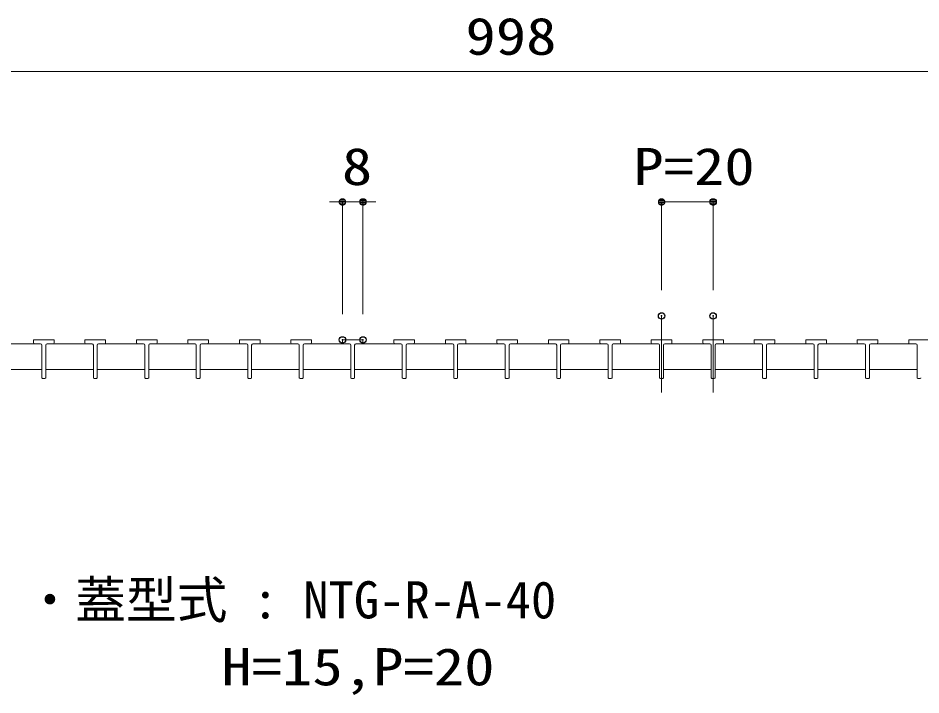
# Model space of a CAD drawing. Units: millimetres on the paper. Extents: x -216 to 216, y -153 to 153.
# Drawn here: x -74.7 to -4.5, y -80.8 to -28.2 of the extents above; entities that cross this region are included whole.
import ezdxf
from ezdxf.enums import TextEntityAlignment as Align

# ---------------------------------------------------------------- set-up
doc = ezdxf.new("R2010")
doc.units = ezdxf.units.MM
doc.header["$PDMODE"] = 32
doc.header["$PDSIZE"] = 0.5
doc.linetypes.add('CHAIN2', pattern=[12, 9, -1, 1, -1])
doc.layers.add('0-1_文字', color=7, linetype='Continuous')
doc.layers.add('0-4_Defpoints', color=7, linetype='Continuous')
for name, color, linetype, lineweight in [('0-2_寸法', 4, 'Continuous', 9), ('0-3_0', 7, 'Continuous', 9), ('0-5_蓋', 3, 'Continuous', 9), ('0-6_中心線', 4, 'CHAIN2', 9)]:
    doc.layers.add(name, color=color, linetype=linetype, lineweight=lineweight)
doc.styles.add('ＭＳ ゴシック', font='')
doc.styles.get('ＭＳ ゴシック').set_extended_font_data('MS Gothic')

# ---------------------------------------------------------------- blocks, each defined once
blk = doc.blocks.new('_Dot')
at = {"layer": '0-3_0'}
for p, q in [((-0.5, 0), (-1, 0)), ((0.489, 0.1), (-0.489, 0.1)), ((0.399, 0.3), (-0.399, 0.3)), ((0.458, -0.199), (-0.458, -0.199)), ((0.3, -0.399), (-0.3, -0.399))]:
    blk.add_line(p, q, dxfattribs=at)
for points in [[(0.5, 0), (0.496, 0.063), (0.484, 0.124), (0.465, 0.184), (0.438, 0.241), (0.405, 0.294), (0.364, 0.342), (0.319, 0.385), (0.268, 0.422), (0.213, 0.452), (0.155, 0.476), (0.094, 0.491), (0.031, 0.499), (-0.031, 0.499), (-0.094, 0.491), (-0.155, 0.476), (-0.213, 0.452), (-0.268, 0.422), (-0.319, 0.385), (-0.364, 0.342), (-0.405, 0.294), (-0.438, 0.241), (-0.465, 0.184), (-0.484, 0.124), (-0.496, 0.063), (-0.5, 0), (0, 0)], [(-0.5, 0), (-0.496, -0.063), (-0.484, -0.124), (-0.465, -0.184), (-0.438, -0.241), (-0.405, -0.294), (-0.364, -0.342), (-0.319, -0.385), (-0.268, -0.422), (-0.213, -0.452), (-0.155, -0.476), (-0.094, -0.491), (-0.031, -0.499), (0.031, -0.499), (0.094, -0.491), (0.155, -0.476), (0.213, -0.452), (0.268, -0.422), (0.319, -0.385), (0.364, -0.342), (0.405, -0.294), (0.438, -0.241), (0.465, -0.184), (0.484, -0.124), (0.496, -0.063), (0.5, 0), (0, 0)]]:
    blk.add_lwpolyline(points, close=True, dxfattribs=at)

msp = doc.modelspace()

# ---------------------------------------------------------------- linework, layer by layer
at = {"layer": '0-2_寸法'}
for p, q in [((-135.952, -32.377), (62.648, -32.377)), ((-49.952, -42.498), (-50.452, -42.498)), ((-49.452, -51.219), (-49.452, -42.498)), ((-49.452, -42.498), (-47.852, -42.498)), ((-47.852, -51.219), (-47.852, -42.498)), ((-47.352, -42.498), (-46.852, -42.498)), ((-24.652, -49.359), (-24.652, -42.498)), ((-24.152, -42.498), (-21.152, -42.498)), ((-20.652, -49.359), (-20.652, -42.498))]:
    msp.add_line(p, q, dxfattribs=at)
at = {"layer": '0-4_Defpoints'}
for p in [(-47.852, -42.498), (-20.652, -42.498), (-24.652, -51.359), (-20.652, -51.359), (-49.452, -53.219), (-47.852, -53.219)]:
    msp.add_point(p, dxfattribs=at)
at = {"layer": '0-5_蓋'}
for p, q in [((-73.452, -53.219), (-71.852, -53.219)), ((-73.452, -53.459), (-73.452, -53.219)), ((-71.852, -53.459), (-71.852, -53.219)), ((-69.452, -53.219), (-67.852, -53.219)), ((-69.452, -53.459), (-69.452, -53.219)), ((-67.852, -53.459), (-67.852, -53.219)), ((-65.452, -53.219), (-63.852, -53.219)), ((-65.452, -53.459), (-65.452, -53.219)), ((-63.852, -53.459), (-63.852, -53.219)), ((-61.452, -53.219), (-59.852, -53.219)), ((-61.452, -53.459), (-61.452, -53.219)), ((-59.852, -53.459), (-59.852, -53.219)), ((-57.452, -53.219), (-55.852, -53.219)), ((-57.452, -53.459), (-57.452, -53.219)), ((-55.852, -53.459), (-55.852, -53.219)), ((-53.452, -53.219), (-51.852, -53.219)), ((-53.452, -53.459), (-53.452, -53.219)), ((-51.852, -53.459), (-51.852, -53.219)), ((-49.452, -53.219), (-47.852, -53.219)), ((-49.452, -53.459), (-49.452, -53.219)), ((-47.852, -53.459), (-47.852, -53.219)), ((-45.452, -53.219), (-43.852, -53.219)), ((-45.452, -53.459), (-45.452, -53.219)), ((-43.852, -53.459), (-43.852, -53.219)), ((-41.452, -53.219), (-39.852, -53.219)), ((-41.452, -53.459), (-41.452, -53.219)), ((-39.852, -53.459), (-39.852, -53.219)), ((-37.452, -53.219), (-35.852, -53.219)), ((-37.452, -53.459), (-37.452, -53.219)), ((-35.852, -53.459), (-35.852, -53.219)), ((-33.452, -53.219), (-31.852, -53.219)), ((-33.452, -53.459), (-33.452, -53.219)), ((-31.852, -53.459), (-31.852, -53.219)), ((-29.452, -53.219), (-27.852, -53.219)), ((-29.452, -53.459), (-29.452, -53.219)), ((-27.852, -53.459), (-27.852, -53.219)), ((-25.452, -53.219), (-23.852, -53.219)), ((-25.452, -53.459), (-25.452, -53.219)), ((-23.852, -53.459), (-23.852, -53.219)), ((-21.452, -53.219), (-19.852, -53.219)), ((-21.452, -53.459), (-21.452, -53.219)), ((-19.852, -53.459), (-19.852, -53.219)), ((-17.452, -53.219), (-15.852, -53.219)), ((-17.452, -53.459), (-17.452, -53.219)), ((-15.852, -53.459), (-15.852, -53.219)), ((-13.452, -53.219), (-11.852, -53.219)), ((-13.452, -53.459), (-13.452, -53.219)), ((-11.852, -53.459), (-11.852, -53.219)), ((-9.452, -53.219), (-7.852, -53.219)), ((-9.452, -53.459), (-9.452, -53.219)), ((-7.852, -53.459), (-7.852, -53.219)), ((-5.452, -53.219), (-3.852, -53.219)), ((-5.452, -53.459), (-5.452, -53.219)), ((-76.402, -53.519), (-72.902, -53.519)), ((-72.902, -53.519), (-73.392, -53.519)), ((-72.802, -56.159), (-72.802, -53.619)), ((-72.502, -56.159), (-72.502, -53.619)), ((-72.402, -53.519), (-71.912, -53.519)), ((-72.402, -53.519), (-68.902, -53.519)), ((-68.902, -53.519), (-69.392, -53.519)), ((-68.802, -56.159), (-68.802, -53.619)), ((-68.502, -56.159), (-68.502, -53.619)), ((-68.402, -53.519), (-67.912, -53.519)), ((-68.402, -53.519), (-64.902, -53.519)), ((-64.902, -53.519), (-65.392, -53.519)), ((-64.802, -56.159), (-64.802, -53.619)), ((-64.502, -56.159), (-64.502, -53.619)), ((-64.402, -53.519), (-63.912, -53.519)), ((-64.402, -53.519), (-60.902, -53.519)), ((-60.902, -53.519), (-61.392, -53.519)), ((-60.802, -56.159), (-60.802, -53.619)), ((-60.502, -56.159), (-60.502, -53.619)), ((-60.402, -53.519), (-59.912, -53.519)), ((-60.402, -53.519), (-56.902, -53.519)), ((-56.902, -53.519), (-57.392, -53.519)), ((-56.802, -56.159), (-56.802, -53.619)), ((-56.502, -56.159), (-56.502, -53.619)), ((-56.402, -53.519), (-55.912, -53.519)), ((-56.402, -53.519), (-52.902, -53.519)), ((-52.902, -53.519), (-53.392, -53.519)), ((-52.802, -56.159), (-52.802, -53.619)), ((-52.502, -56.159), (-52.502, -53.619)), ((-52.402, -53.519), (-51.912, -53.519)), ((-52.402, -53.519), (-48.902, -53.519)), ((-48.902, -53.519), (-49.392, -53.519)), ((-48.802, -56.159), (-48.802, -53.619)), ((-48.502, -56.159), (-48.502, -53.619)), ((-48.402, -53.519), (-47.912, -53.519)), ((-48.402, -53.519), (-44.902, -53.519)), ((-44.902, -53.519), (-45.392, -53.519)), ((-44.802, -56.159), (-44.802, -53.619)), ((-44.502, -56.159), (-44.502, -53.619)), ((-44.402, -53.519), (-43.912, -53.519)), ((-44.402, -53.519), (-40.902, -53.519)), ((-40.902, -53.519), (-41.392, -53.519)), ((-40.802, -56.159), (-40.802, -53.619)), ((-40.502, -56.159), (-40.502, -53.619)), ((-40.402, -53.519), (-39.912, -53.519)), ((-40.402, -53.519), (-36.902, -53.519)), ((-36.902, -53.519), (-37.392, -53.519)), ((-36.802, -56.159), (-36.802, -53.619)), ((-36.502, -56.159), (-36.502, -53.619)), ((-36.402, -53.519), (-35.912, -53.519)), ((-36.402, -53.519), (-32.902, -53.519)), ((-32.902, -53.519), (-33.392, -53.519)), ((-32.802, -56.159), (-32.802, -53.619)), ((-32.502, -56.159), (-32.502, -53.619)), ((-32.402, -53.519), (-31.912, -53.519)), ((-32.402, -53.519), (-28.902, -53.519)), ((-28.902, -53.519), (-29.392, -53.519)), ((-28.802, -56.159), (-28.802, -53.619)), ((-28.502, -56.159), (-28.502, -53.619)), ((-28.402, -53.519), (-27.912, -53.519)), ((-28.402, -53.519), (-24.902, -53.519)), ((-24.902, -53.519), (-25.392, -53.519)), ((-24.802, -56.159), (-24.802, -53.619)), ((-24.502, -56.159), (-24.502, -53.619)), ((-24.402, -53.519), (-23.912, -53.519)), ((-24.402, -53.519), (-20.902, -53.519)), ((-20.902, -53.519), (-21.392, -53.519)), ((-20.802, -56.159), (-20.802, -53.619)), ((-20.502, -56.159), (-20.502, -53.619)), ((-20.402, -53.519), (-19.912, -53.519)), ((-20.402, -53.519), (-16.902, -53.519)), ((-16.902, -53.519), (-17.392, -53.519)), ((-16.802, -56.159), (-16.802, -53.619)), ((-16.502, -56.159), (-16.502, -53.619)), ((-16.402, -53.519), (-15.912, -53.519)), ((-16.402, -53.519), (-12.902, -53.519)), ((-12.902, -53.519), (-13.392, -53.519)), ((-12.802, -56.159), (-12.802, -53.619)), ((-12.502, -56.159), (-12.502, -53.619)), ((-12.402, -53.519), (-11.912, -53.519)), ((-12.402, -53.519), (-8.902, -53.519)), ((-8.902, -53.519), (-9.392, -53.519)), ((-8.802, -56.159), (-8.802, -53.619)), ((-8.502, -56.159), (-8.502, -53.619)), ((-8.402, -53.519), (-7.912, -53.519)), ((-8.402, -53.519), (-4.902, -53.519)), ((-4.902, -53.519), (-5.392, -53.519)), ((-4.802, -56.159), (-4.802, -53.619)), ((-76.502, -55.519), (-72.802, -55.519)), ((-72.502, -55.519), (-68.802, -55.519)), ((-68.502, -55.519), (-64.802, -55.519)), ((-64.502, -55.519), (-60.802, -55.519)), ((-60.502, -55.519), (-56.802, -55.519)), ((-56.502, -55.519), (-52.802, -55.519)), ((-52.502, -55.519), (-48.802, -55.519)), ((-48.502, -55.519), (-44.802, -55.519)), ((-44.502, -55.519), (-40.802, -55.519)), ((-40.502, -55.519), (-36.802, -55.519)), ((-36.502, -55.519), (-32.802, -55.519)), ((-32.502, -55.519), (-28.802, -55.519)), ((-28.502, -55.519), (-24.802, -55.519)), ((-24.502, -55.519), (-20.802, -55.519)), ((-20.502, -55.519), (-16.802, -55.519)), ((-16.502, -55.519), (-12.802, -55.519)), ((-12.502, -55.519), (-8.802, -55.519)), ((-8.502, -55.519), (-4.802, -55.519)), ((-72.562, -56.219), (-72.742, -56.219)), ((-68.562, -56.219), (-68.742, -56.219)), ((-64.562, -56.219), (-64.742, -56.219)), ((-60.562, -56.219), (-60.742, -56.219)), ((-56.562, -56.219), (-56.742, -56.219)), ((-52.562, -56.219), (-52.742, -56.219)), ((-48.562, -56.219), (-48.742, -56.219)), ((-44.562, -56.219), (-44.742, -56.219)), ((-40.562, -56.219), (-40.742, -56.219)), ((-36.562, -56.219), (-36.742, -56.219)), ((-32.562, -56.219), (-32.742, -56.219)), ((-28.562, -56.219), (-28.742, -56.219)), ((-24.562, -56.219), (-24.742, -56.219)), ((-20.562, -56.219), (-20.742, -56.219)), ((-16.562, -56.219), (-16.742, -56.219)), ((-12.562, -56.219), (-12.742, -56.219)), ((-8.562, -56.219), (-8.742, -56.219)), ((-4.562, -56.219), (-4.742, -56.219))]:
    msp.add_line(p, q, dxfattribs=at)
for centre, radius, start, end in [((-73.392, -53.459), 0.06, 180, 270), ((-72.902, -53.619), 0.1, 0, 90), ((-72.402, -53.619), 0.1, 90, 180), ((-71.912, -53.459), 0.06, 270, 0), ((-69.392, -53.459), 0.06, 180, 270), ((-68.902, -53.619), 0.1, 0, 90), ((-68.402, -53.619), 0.1, 90, 180), ((-67.912, -53.459), 0.06, 270, 0), ((-65.392, -53.459), 0.06, 180, 270), ((-64.902, -53.619), 0.1, 0, 90), ((-64.402, -53.619), 0.1, 90, 180), ((-63.912, -53.459), 0.06, 270, 0), ((-61.392, -53.459), 0.06, 180, 270), ((-60.902, -53.619), 0.1, 0, 90), ((-60.402, -53.619), 0.1, 90, 180), ((-59.912, -53.459), 0.06, 270, 0), ((-57.392, -53.459), 0.06, 180, 270), ((-56.902, -53.619), 0.1, 0, 90), ((-56.402, -53.619), 0.1, 90, 180), ((-55.912, -53.459), 0.06, 270, 0), ((-53.392, -53.459), 0.06, 180, 270), ((-52.902, -53.619), 0.1, 0, 90), ((-52.402, -53.619), 0.1, 90, 180), ((-51.912, -53.459), 0.06, 270, 0), ((-49.392, -53.459), 0.06, 180, 270), ((-48.902, -53.619), 0.1, 0, 90), ((-48.402, -53.619), 0.1, 90, 180), ((-47.912, -53.459), 0.06, 270, 0), ((-45.392, -53.459), 0.06, 180, 270), ((-44.902, -53.619), 0.1, 0, 90), ((-44.402, -53.619), 0.1, 90, 180), ((-43.912, -53.459), 0.06, 270, 0), ((-41.392, -53.459), 0.06, 180, 270), ((-40.902, -53.619), 0.1, 0, 90), ((-40.402, -53.619), 0.1, 90, 180), ((-39.912, -53.459), 0.06, 270, 0), ((-37.392, -53.459), 0.06, 180, 270), ((-36.902, -53.619), 0.1, 0, 90), ((-36.402, -53.619), 0.1, 90, 180), ((-35.912, -53.459), 0.06, 270, 0), ((-33.392, -53.459), 0.06, 180, 270), ((-32.902, -53.619), 0.1, 0, 90), ((-32.402, -53.619), 0.1, 90, 180), ((-31.912, -53.459), 0.06, 270, 0), ((-29.392, -53.459), 0.06, 180, 270), ((-28.902, -53.619), 0.1, 0, 90), ((-28.402, -53.619), 0.1, 90, 180), ((-27.912, -53.459), 0.06, 270, 0), ((-25.392, -53.459), 0.06, 180, 270), ((-24.902, -53.619), 0.1, 0, 90), ((-24.402, -53.619), 0.1, 90, 180), ((-23.912, -53.459), 0.06, 270, 0), ((-21.392, -53.459), 0.06, 180, 270), ((-20.902, -53.619), 0.1, 0, 90), ((-20.402, -53.619), 0.1, 90, 180), ((-19.912, -53.459), 0.06, 270, 0), ((-17.392, -53.459), 0.06, 180, 270), ((-16.902, -53.619), 0.1, 0, 90), ((-16.402, -53.619), 0.1, 90, 180), ((-15.912, -53.459), 0.06, 270, 0), ((-13.392, -53.459), 0.06, 180, 270), ((-12.902, -53.619), 0.1, 0, 90), ((-12.402, -53.619), 0.1, 90, 180), ((-11.912, -53.459), 0.06, 270, 0), ((-9.392, -53.459), 0.06, 180, 270), ((-8.902, -53.619), 0.1, 0, 90), ((-8.402, -53.619), 0.1, 90, 180), ((-7.912, -53.459), 0.06, 270, 0), ((-5.392, -53.459), 0.06, 180, 270), ((-4.902, -53.619), 0.1, 0, 90), ((-72.742, -56.159), 0.06, 180, 270), ((-72.562, -56.159), 0.06, 270, 0), ((-68.742, -56.159), 0.06, 180, 270), ((-68.562, -56.159), 0.06, 270, 0), ((-64.742, -56.159), 0.06, 180, 270), ((-64.562, -56.159), 0.06, 270, 0), ((-60.742, -56.159), 0.06, 180, 270), ((-60.562, -56.159), 0.06, 270, 0), ((-56.742, -56.159), 0.06, 180, 270), ((-56.562, -56.159), 0.06, 270, 0), ((-52.742, -56.159), 0.06, 180, 270), ((-52.562, -56.159), 0.06, 270, 0), ((-48.742, -56.159), 0.06, 180, 270), ((-48.562, -56.159), 0.06, 270, 0), ((-44.742, -56.159), 0.06, 180, 270), ((-44.562, -56.159), 0.06, 270, 0), ((-40.742, -56.159), 0.06, 180, 270), ((-40.562, -56.159), 0.06, 270, 0), ((-36.742, -56.159), 0.06, 180, 270), ((-36.562, -56.159), 0.06, 270, 0), ((-32.742, -56.159), 0.06, 180, 270), ((-32.562, -56.159), 0.06, 270, 0), ((-28.742, -56.159), 0.06, 180, 270), ((-28.562, -56.159), 0.06, 270, 0), ((-24.742, -56.159), 0.06, 180, 270), ((-24.562, -56.159), 0.06, 270, 0), ((-20.742, -56.159), 0.06, 180, 270), ((-20.562, -56.159), 0.06, 270, 0), ((-16.742, -56.159), 0.06, 180, 270), ((-16.562, -56.159), 0.06, 270, 0), ((-12.742, -56.159), 0.06, 180, 270), ((-12.562, -56.159), 0.06, 270, 0), ((-8.742, -56.159), 0.06, 180, 270), ((-8.562, -56.159), 0.06, 270, 0), ((-4.742, -56.159), 0.06, 180, 270), ((-4.562, -56.159), 0.06, 270, 0)]:
    msp.add_arc(centre, radius, start, end, dxfattribs=at)
at = {"layer": '0-6_中心線'}
for p, q in [((-24.652, -51.359), (-24.652, -57.313)), ((-20.652, -51.359), (-20.652, -57.313))]:
    msp.add_line(p, q, dxfattribs=at)

# ---------------------------------------------------------------- block references
at = {"layer": '0-2_寸法', "xscale": 0.5, "yscale": 0.5}
for p in [(-49.452, -42.498), (-20.652, -42.498)]:
    msp.add_blockref('_Dot', p, dxfattribs=at)
at = {"layer": '0-2_寸法', "xscale": 0.5, "yscale": 0.5, "rotation": 180}
for p in [(-47.852, -42.498), (-24.652, -42.498)]:
    msp.add_blockref('_Dot', p, dxfattribs=at)

# ---------------------------------------------------------------- texts
at = {"layer": '0-1_文字', "style": 'ＭＳ ゴシック'}
msp.add_text('・蓋型式 : NTG-R-A-40', height=2.889, dxfattribs=at).set_placement((-74.147, -75.727), align=Align.BOTTOM_LEFT)
at = {"layer": '0-1_文字', "style": 'ＭＳ ゴシック', "width": 1.2}
msp.add_text('H=15,P=20', height=2.889, dxfattribs=at).set_placement((-58.858, -80.927), align=Align.BOTTOM_LEFT)
at = {"layer": '0-2_寸法', "style": 'ＭＳ ゴシック', "width": 1.2}
for s, p in [('998', (-39.892, -31.932)), ('8', (-49.492, -42.053)), ('P=20', (-26.852, -42.053))]:
    msp.add_text(s, height=2.889, dxfattribs=at).set_placement(p, align=Align.BOTTOM_LEFT)

doc.saveas('drawing.dxf')
